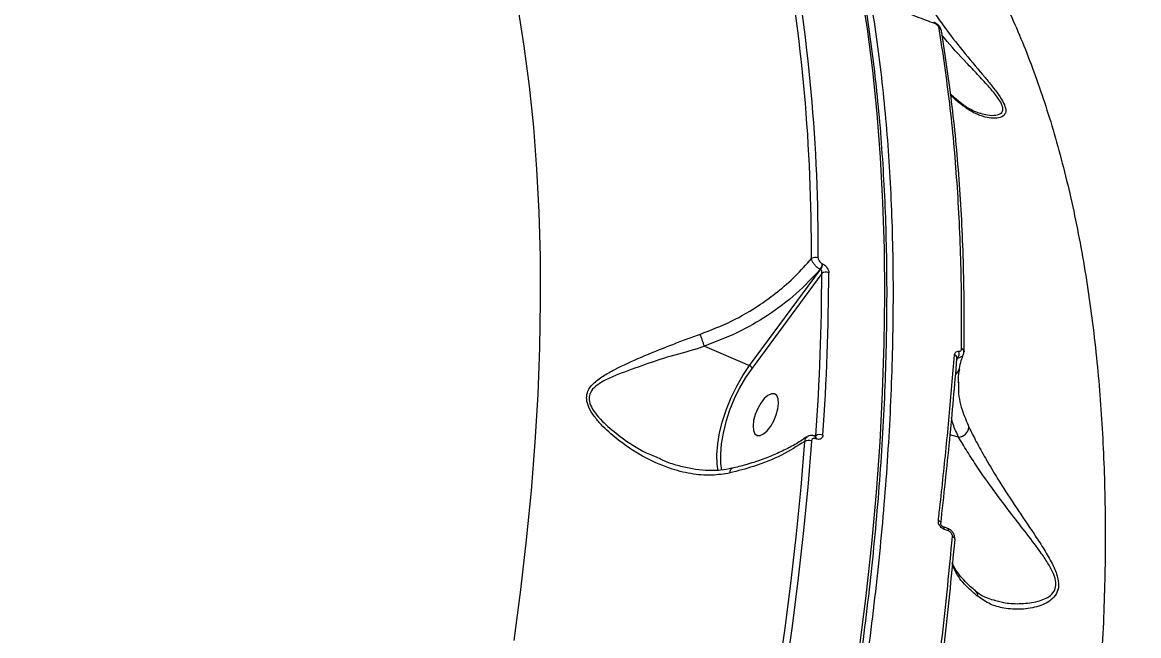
# Model space of a CAD drawing. Header units: millimetres. Extents: x -6523 to 7556, y -5559 to 6101.
# Drawn here: x 2747.1 to 2969.2, y -2048.3 to -1926.1 of the extents above; entities that cross this region are included whole.
import ezdxf

# ---------------------------------------------------------------- set-up
doc = ezdxf.new("R2010")
doc.units = ezdxf.units.MM
for name, color, linetype in [('DIKOM_ОБЪЕКТ', 7, 'Continuous'), ('DIKOM_РАЗМЕР_ЗОНА', 7, 'Continuous'), ('DIKOM_РАЗМЕР_ОБЪЕКТА', 7, 'Continuous')]:
    doc.layers.add(name, color=color, linetype=linetype)
doc.styles.add('style1', font='arial.ttf', dxfattribs={"width": 0.8})
doc.dimstyles.new('1-50', dxfattribs={"dimtxt": 300, "dimasz": 200, "dimexe": 100, "dimexo": 0, "dimgap": 100, "dimtad": 1, "dimtxsty": 'style1', "dimcen": 200, "dimclrd": 7, "dimclre": 7, "dimclrt": 7, "dimadec": 1, "dimazin": 2, "dimtfac": 1, "dimtmove": 0, "dimatfit": 2, "dimfxl": 0, "dimlwd": 25, "dimlwe": 18, "dimarcsym": 0})

# ---------------------------------------------------------------- blocks, each defined once
blk = doc.blocks.new('*D10')
at = {"layer": 'Defpoints', "color": 0, "transparency": 16777216}
for p in [(-1823.23, 4314.24), (3842.01, -3170.82), (6537.88, -3170.82)]:
    blk.add_point(p, dxfattribs=at)
at = {"layer": 'DIKOM_РАЗМЕР_ОБЪЕКТА', "color": 7, "lineweight": 18, "transparency": 16777216}
for p, q in [((-1823.23, 4314.24), (6637.88, 4314.24)), ((3842.01, -3170.82), (6637.88, -3170.82))]:
    blk.add_line(p, q, dxfattribs=at)
at = {"layer": 'DIKOM_РАЗМЕР_ОБЪЕКТА', "color": 7, "lineweight": 25, "transparency": 16777216}
blk.add_line((6537.88, 3914.24), (6537.88, -2770.82), dxfattribs=at)
at = {"layer": 'DIKOM_РАЗМЕР_ОБЪЕКТА', "color": 7, "transparency": 16777216}
for points in [[(6471.22, 3914.24), (6604.55, 3914.24), (6537.88, 4314.24)], [(6471.22, -2770.82), (6604.55, -2770.82), (6537.88, -3170.82)]]:
    blk.add_solid(points, dxfattribs=at)
at = {"layer": 'DIKOM_РАЗМЕР_ОБЪЕКТА', "color": 7, "transparency": 16777216, "insert": (6304.71, 207.11), "char_height": 300, "attachment_point": 5, "rotation": 90, "style": 'style1'}
blk.add_mtext('7500', dxfattribs=at)
blk = doc.blocks.new('*D11')
at = {"layer": 'Defpoints', "color": 0, "transparency": 16777216}
for p in [(-5022.71, -299.32), (4115.33, -1753.09), (4115.33, -4391.39)]:
    blk.add_point(p, dxfattribs=at)
at = {"layer": 'DIKOM_РАЗМЕР_ОБЪЕКТА', "color": 7, "lineweight": 18, "transparency": 16777216}
for p, q in [((-5022.71, -299.32), (-5022.71, -4491.39)), ((4115.33, -1753.09), (4115.33, -4491.39))]:
    blk.add_line(p, q, dxfattribs=at)
at = {"layer": 'DIKOM_РАЗМЕР_ОБЪЕКТА', "color": 7, "lineweight": 25, "transparency": 16777216}
blk.add_line((-4622.71, -4391.39), (3715.33, -4391.39), dxfattribs=at)
at = {"layer": 'DIKOM_РАЗМЕР_ОБЪЕКТА', "color": 7, "transparency": 16777216}
for points in [[(-4622.71, -4324.73), (-4622.71, -4458.06), (-5022.71, -4391.39)], [(3715.33, -4324.73), (3715.33, -4458.06), (4115.33, -4391.39)]]:
    blk.add_solid(points, dxfattribs=at)
at = {"layer": 'DIKOM_РАЗМЕР_ОБЪЕКТА', "color": 7, "transparency": 16777216, "insert": (-175.12, -4158.22), "char_height": 300, "attachment_point": 5, "style": 'style1'}
blk.add_mtext('9150', dxfattribs=at)
blk = doc.blocks.new('*D12')
at = {"layer": 'Defpoints', "color": 0, "transparency": 16777216}
for p in [(-6522.71, -395.62), (6102.86, -1877.31), (6102.86, -5458.89)]:
    blk.add_point(p, dxfattribs=at)
at = {"layer": 'DIKOM_РАЗМЕР_ЗОНА', "color": 7, "lineweight": 18, "transparency": 16777216}
for p, q in [((-6522.71, -395.62), (-6522.71, -5558.89)), ((6102.86, -1877.31), (6102.86, -5558.89))]:
    blk.add_line(p, q, dxfattribs=at)
at = {"layer": 'DIKOM_РАЗМЕР_ЗОНА', "color": 7, "lineweight": 25, "transparency": 16777216}
blk.add_line((-6122.71, -5458.89), (5702.86, -5458.89), dxfattribs=at)
at = {"layer": 'DIKOM_РАЗМЕР_ЗОНА', "color": 7, "transparency": 16777216}
for points in [[(-6122.71, -5392.23), (-6122.71, -5525.56), (-6522.71, -5458.89)], [(5702.86, -5392.23), (5702.86, -5525.56), (6102.86, -5458.89)]]:
    blk.add_solid(points, dxfattribs=at)
at = {"layer": 'DIKOM_РАЗМЕР_ЗОНА', "color": 7, "transparency": 16777216, "insert": (78.38, -5225.72), "char_height": 300, "attachment_point": 5, "style": 'style1'}
blk.add_mtext('12600', dxfattribs=at)
blk = doc.blocks.new('*D13')
at = {"layer": 'Defpoints', "color": 0, "transparency": 16777216}
for p in [(-2358.18, 6101.03), (4341.71, -4605.15), (7455.88, -4605.15)]:
    blk.add_point(p, dxfattribs=at)
at = {"layer": 'DIKOM_РАЗМЕР_ЗОНА', "color": 7, "lineweight": 18, "transparency": 16777216}
for p, q in [((-2358.18, 6101.03), (7555.88, 6101.03)), ((4341.71, -4605.15), (7555.88, -4605.15))]:
    blk.add_line(p, q, dxfattribs=at)
at = {"layer": 'DIKOM_РАЗМЕР_ЗОНА', "color": 7, "lineweight": 25, "transparency": 16777216}
blk.add_line((7455.88, 5701.03), (7455.88, -4205.15), dxfattribs=at)
at = {"layer": 'DIKOM_РАЗМЕР_ЗОНА', "color": 7, "transparency": 16777216}
for points in [[(7389.22, 5701.03), (7522.55, 5701.03), (7455.88, 6101.03)], [(7389.22, -4205.15), (7522.55, -4205.15), (7455.88, -4605.15)]]:
    blk.add_solid(points, dxfattribs=at)
at = {"layer": 'DIKOM_РАЗМЕР_ЗОНА', "color": 7, "transparency": 16777216, "insert": (7222.71, 375.61), "char_height": 300, "attachment_point": 5, "rotation": 90, "style": 'style1'}
blk.add_mtext('10700', dxfattribs=at)

msp = doc.modelspace()

# ---------------------------------------------------------------- linework, layer by layer
at = {"layer": 'DIKOM_ОБЪЕКТ', "color": 7, "linetype": 'Continuous', "lineweight": 15}
for p, q in [((2934.119, -1942.401), (2934.075, -1942.365)), ((2906.276, -1974.186), (2906.342, -1974.215)), ((2891.814, -1994.487), (2905.947, -1975.319)), ((2906.189, -1976.135), (2892.312, -1994.956)), ((2905.947, -1975.319), (2905.881, -1975.291)), ((2882.829, -1990.595), (2891.814, -1994.487)), ((2932.985, -1993.418), (2933.229, -1992.977)), ((2933.416, -1997.783), (2933.408, -1997.926)), ((2904.91, -2008.58), (2904.864, -2008.561)), ((2904.865, -2008.561), (2905.011, -2008.442)), ((2905.074, -2009.058), (2905.028, -2009.039)), ((2933.39, -2008.712), (2931.661, -2008.24)), ((2873.858, -2012.922), (2874.117, -2013.032)), ((2931.392, -2027.396), (2930.528, -2027.08)), ((2940.401, -2041.109), (2940.571, -2041.153))]:
    msp.add_line(p, q, dxfattribs=at)
at = {"layer": 'DIKOM_ОБЪЕКТ', "color": 7, "linetype": 'Continuous', "lineweight": 15, "flags": 128}
for points in [[(2913.714, -2050.762), (2915.023, -2040.286), (2916.135, -2029.945), (2917.05, -2019.745), (2917.767, -2009.697), (2918.284, -1999.809), (2918.602, -1990.088), (2918.721, -1980.543), (2918.64, -1971.182), (2918.359, -1962.013), (2917.879, -1953.044), (2917.199, -1944.282), (2916.321, -1935.735), (2915.246, -1927.409), (2913.973, -1919.312)], [(2844.962, -2049.219), (2846.313, -2039.141), (2847.468, -2029.192), (2848.425, -2019.383), (2849.182, -2009.722), (2849.74, -2000.218), (2850.098, -1990.879), (2850.255, -1981.716), (2850.211, -1972.736), (2849.967, -1963.948), (2849.522, -1955.359), (2848.878, -1946.979), (2848.034, -1938.813), (2846.991, -1930.871), (2845.751, -1923.16)], [(2934.477, -1991.633), (2934.475, -1991.669), (2934.454, -1991.763)], [(2933.066, -1992.946), (2933.054, -1993.01), (2933.012, -1993.113)], [(2885.563, -2015.41), (2885.369, -2014.073), (2885.316, -2012.169), (2885.481, -2010.076), (2885.861, -2007.843), (2886.444, -2005.521), (2887.22, -2003.165), (2888.168, -2000.83), (2889.268, -1998.571), (2890.493, -1996.44), (2891.814, -1994.487)], [(2892.312, -1994.956), (2891.031, -1996.849), (2889.843, -1998.916), (2888.777, -2001.106), (2887.857, -2003.37), (2887.105, -2005.655), (2886.539, -2007.907), (2886.171, -2010.072), (2886.011, -2012.102), (2886.062, -2013.948), (2886.254, -2015.264)], [(2895.327, -2007.438), (2896.026, -2006.539), (2896.646, -2005.455), (2897.135, -2004.272), (2897.455, -2003.087), (2897.579, -2001.995), (2897.497, -2001.086), (2897.216, -2000.432), (2896.759, -2000.087), (2896.162, -2000.078), (2895.475, -2000.407), (2894.751, -2001.047), (2894.052, -2001.945), (2893.432, -2003.03), (2892.943, -2004.213), (2892.623, -2005.398), (2892.499, -2006.49), (2892.581, -2007.399), (2892.862, -2008.053), (2893.319, -2008.398), (2893.916, -2008.406), (2894.604, -2008.077), (2895.327, -2007.438)], [(2892.422, -2085.621), (2894.272, -2075.784), (2895.967, -2066.028), (2897.504, -2056.359), (2898.882, -2046.785), (2900.102, -2037.311), (2901.161, -2027.944), (2902.059, -2018.691), (2902.796, -2009.558)], [(2904.14, -2009.508), (2903.401, -2018.662), (2902.501, -2027.936), (2901.439, -2037.323), (2900.217, -2046.818), (2898.835, -2056.414), (2897.295, -2066.104), (2895.597, -2075.881), (2893.743, -2085.74)], [(2929.37, -2025.316), (2929.503, -2025.383), (2929.618, -2025.461), (2929.711, -2025.547), (2929.779, -2025.639), (2929.821, -2025.734), (2929.836, -2025.829), (2929.833, -2025.876)], [(2932.171, -2028.52), (2932.295, -2028.577), (2932.404, -2028.642), (2932.495, -2028.715), (2932.566, -2028.794), (2932.615, -2028.877), (2932.642, -2028.961), (2932.646, -2029.045), (2932.626, -2029.128)]]:
    msp.add_lwpolyline(points, dxfattribs=at)
at = {"layer": 'DIKOM_ОБЪЕКТ', "color": 7, "linetype": 'Continuous', "lineweight": 15}
for centre, radius, start, end in [((2557.573, -1971.215), 346.553, 359.67656, 10.60511), ((2558.143, -1971.083), 347.329, 359.67694, 10.6052), ((2928.353, -1926.409), 0.324, 4.6732, 61.72649), ((2929.319, -1927.989), 0.695, 12.59631, 72.05232), ((2929.429, -1927.931), 0.577, 343.44164, 9.37275), ((2933.254, -1943.405), 1.326, 21.82482, 49.25558), ((2904.911, -1974.332), 1.405, 66.71994, 124.26316), ((2904.258, -1974.087), 2.021, 323.44918, 357.18363), ((2904.324, -1974.115), 2.021, 323.43217, 357.17871), ((2414.353, -1974.375), 491.839, 356.02836, 359.79498), ((2907.022, -1977.239), 1.383, 66.25157, 127.05405), ((2414.598, -1974.209), 492.984, 356.02816, 359.79496), ((2932.098, -1992.12), 1.419, 322.86435, 20.47133), ((2933.865, -1991.698), 0.615, 5.98875, 76.91598), ((2932.432, -1992.947), 0.634, 0.0692, 74.53196), ((2891.473, -1995.348), 0.926, 25.06002, 68.38742), ((2932.098, -1994.843), 1.475, 296.68523, 348.66205), ((2933.232, -2006.467), 2.251, 274.02352, 352.39687), ((2903.518, -2010.911), 1.534, 66.10577, 118.08152), ((2904.585, -2008.924), 0.458, 345.48725, 52.40881), ((2904.632, -2008.943), 0.456, 345.40164, 52.96744), ((2905.785, -2009.71), 1.486, 65.6393, 121.403), ((2930.064, -2026.965), 0.478, 346.08304, 54.03601), ((2930.926, -2027.281), 0.48, 346.08043, 53.469), ((2935.784, -2040.471), 1.482, 359.90504, 48.40512)]:
    msp.add_arc(centre, radius, start, end, dxfattribs=at)
for points, knots in [([(2877.828, -1833.975), (2877.847, -1833.993), (2880.513, -1836.47), (2885.263, -1842.479), (2892, -1852.018), (2897.99, -1862.791), (2903.306, -1874.614), (2907.928, -1887.496), (2911.852, -1901.375), (2915.062, -1916.187), (2917.541, -1931.865), (2919.273, -1948.367), (2920.243, -1965.682), (2920.463, -1983.766), (2919.938, -2002.554), (2918.675, -2021.959), (2916.674, -2041.892), (2913.939, -2062.294), (2910.457, -2083.14), (2906.249, -2104.388), (2901.336, -2125.968), (2895.74, -2147.779), (2889.487, -2169.719), (2882.591, -2191.721), (2875.05, -2213.749), (2866.89, -2235.766), (2858.14, -2257.704), (2848.844, -2279.461), (2839.044, -2300.935), (2829.243, -2321.071), (2819.525, -2339.901), (2809.967, -2357.474), (2800.091, -2374.713), (2789.941, -2391.543), (2779.61, -2407.815), (2769.124, -2423.487), (2759.624, -2437.017), (2753.562, -2445.196), (2751.091, -2448.528)], [0, 0, 0, 0, 0.0002169, 0.0300512, 0.0598378, 0.0895308, 0.1192237, 0.1490104, 0.1788447, 0.2086791, 0.2384656, 0.2681586, 0.2978513, 0.3276374, 0.3574714, 0.3873053, 0.4170915, 0.4467843, 0.476477, 0.5062637, 0.5360977, 0.565932, 0.5957182, 0.6254114, 0.655104, 0.6848907, 0.7147246, 0.7445589, 0.7743451, 0.8040381, 0.829572, 0.8552417, 0.8809418, 0.9066416, 0.9323112, 0.9574958, 0.9826808, 1, 1, 1, 1]), ([(2823.621, -2329.227), (2824.534, -2327.444), (2827.18, -2322.274), (2831.477, -2313.644), (2836.473, -2303.314), (2841.352, -2292.905), (2846.111, -2282.426), (2850.746, -2271.884), (2855.255, -2261.288), (2859.633, -2250.645), (2863.877, -2239.963), (2867.985, -2229.25), (2871.952, -2218.515), (2875.777, -2207.765), (2879.456, -2197.009), (2882.986, -2186.254), (2886.365, -2175.509), (2889.591, -2164.782), (2892.66, -2154.081), (2895.571, -2143.413), (2898.321, -2132.787), (2900.909, -2122.211), (2903.331, -2111.693), (2905.587, -2101.24), (2907.674, -2090.861), (2909.593, -2080.563), (2911.339, -2070.354), (2912.913, -2060.242), (2914.314, -2050.234), (2915.539, -2040.337), (2916.588, -2030.56), (2917.461, -2020.908), (2918.156, -2011.391), (2918.674, -2002.014), (2919.012, -1992.786), (2919.173, -1983.711), (2919.154, -1974.799), (2918.957, -1966.054), (2918.581, -1957.484), (2918.026, -1949.096), (2917.293, -1940.894), (2916.382, -1932.887), (2915.294, -1925.078), (2914.03, -1917.476), (2912.59, -1910.084), (2910.975, -1902.91), (2909.187, -1895.957), (2907.227, -1889.232), (2905.095, -1882.74), (2902.794, -1876.485), (2900.326, -1870.473), (2897.692, -1864.708), (2894.893, -1859.194), (2891.933, -1853.937), (2888.813, -1848.941), (2885.538, -1844.206), (2882.102, -1839.75), (2879.014, -1836.086), (2877.012, -1834.02), (2876.262, -1833.247)], [0, 0, 0, 0, 0.00937444, 0.02718625, 0.04499818, 0.06281039, 0.08062225, 0.09843409, 0.11624579, 0.13405768, 0.15186979, 0.16968175, 0.1874938, 0.20530598, 0.2231183, 0.24093061, 0.25874323, 0.27655593, 0.29436924, 0.31218236, 0.32999628, 0.34781011, 0.36562431, 0.383439, 0.40125441, 0.41906987, 0.43688584, 0.45470265, 0.47251981, 0.49033753, 0.50815579, 0.52597515, 0.54379502, 0.56161545, 0.57943694, 0.59725913, 0.61508231, 0.6329064, 0.65073133, 0.66855701, 0.68638387, 0.70421128, 0.72203979, 0.73986893, 0.75769877, 0.77552899, 0.79335954, 0.81119001, 0.82901971, 0.84684853, 0.86467568, 0.88250068, 0.90032246, 0.91813986, 0.93595241, 0.9537585, 0.97155727, 0.98934783, 1, 1, 1, 1]), ([(2920.588, -1889.916), (2920.864, -1890.174), (2923.355, -1892.503), (2927.668, -1897.718), (2933.47, -1905.603), (2938.955, -1914.714), (2944.08, -1925.003), (2948.744, -1936.563), (2952.807, -1949.137), (2956.22, -1962.728), (2958.95, -1977.312), (2960.908, -1992.41), (2962.126, -2007.925), (2962.65, -2023.755), (2962.498, -2040.332), (2961.635, -2057.629), (2960.046, -2075.604), (2957.711, -2094.257), (2954.603, -2113.544), (2950.689, -2133.509), (2946.005, -2153.864), (2940.673, -2174.118), (2934.783, -2194.099), (2928.412, -2213.729), (2921.393, -2233.561), (2913.729, -2253.535), (2905.435, -2273.586), (2896.753, -2293.158), (2887.737, -2312.198), (2878.444, -2330.669), (2868.676, -2348.986), (2858.443, -2367.073), (2847.794, -2384.915), (2840.436, -2396.382), (2836.758, -2402.114)], [0, 0, 0, 0, 0.0036233, 0.0326776, 0.0620208, 0.0913641, 0.1238026, 0.1562659, 0.1887039, 0.2220981, 0.25552, 0.2889138, 0.3203316, 0.3517729, 0.3831904, 0.4155146, 0.4478649, 0.4801889, 0.5136824, 0.5471757, 0.5811499, 0.6151243, 0.6470336, 0.6789682, 0.7108777, 0.7437173, 0.7765833, 0.8094235, 0.8407557, 0.8721105, 0.9034431, 0.9356206, 0.9678225, 1, 1, 1, 1]), ([(2927.464, -1922.567), (2928.57, -1924.207), (2930.84, -1927.572), (2934.713, -1932.401), (2937.858, -1936.143), (2940.051, -1938.801), (2941.36, -1940.515), (2942.396, -1942.135), (2942.873, -1943.521), (2942.673, -1944.592), (2941.716, -1945.175), (2940.293, -1945.302), (2938.527, -1945.004), (2936.551, -1944.293), (2935.174, -1943.373), (2934.485, -1942.912)], [0, 0, 0, 0, 0.1255143, 0.2574513, 0.3891784, 0.4370098, 0.4847447, 0.5375343, 0.5809853, 0.6244955, 0.6888404, 0.7551638, 0.8216699, 0.9108245, 1, 1, 1, 1]), ([(2928.676, -1926.383), (2928.116, -1926.173), (2926.245, -1925.473), (2924.39, -1924.768), (2923.09, -1924.274)], [0, 0, 0, 0, 0.29963231, 1, 1, 1, 1]), ([(2929.973, -1927.84), (2929.954, -1927.715), (2929.899, -1927.357), (2929.561, -1926.85), (2929.058, -1926.374), (2928.682, -1926.212), (2928.503, -1926.136)], [0, 0, 0, 0, 0.1718034, 0.4909023, 0.7584332, 1, 1, 1, 1]), ([(2929.533, -1927.327), (2929.531, -1927.316), (2929.516, -1927.231), (2929.46, -1927.073), (2929.322, -1926.853), (2929.137, -1926.656), (2928.913, -1926.486), (2928.755, -1926.417), (2928.676, -1926.383)], [0, 0, 0, 0, 0.0354588, 0.257343, 0.4482866, 0.6281506, 0.8143079, 1, 1, 1, 1]), ([(2934.005, -1991.098), (2934.005, -1985.437), (2934.006, -1974.113), (2933.173, -1957.867), (2931.776, -1942.15), (2930.281, -1932.268), (2929.533, -1927.327)], [0, 0, 0, 0, 0.2486159, 0.4972336, 0.7486164, 1, 1, 1, 1]), ([(2929.982, -1928.095), (2930.721, -1932.973), (2932.2, -1942.728), (2933.604, -1958.35), (2934.452, -1974.617), (2934.454, -1986.048), (2934.454, -1991.763)], [0, 0, 0, 0, 0.2486167, 0.4972309, 0.7486152, 1, 1, 1, 1]), ([(2937.867, -1944.265), (2938.289, -1944.378), (2939.327, -1944.655), (2940.823, -1944.689), (2941.966, -1944.303), (2942.319, -1943.464), (2942.01, -1942.334), (2940.944, -1940.724), (2939.231, -1938.736), (2937.158, -1936.506), (2934.221, -1933.375), (2931.775, -1930.769), (2930.234, -1928.841), (2930.055, -1928.616)], [0, 0, 0, 0, 0.0732863, 0.1799472, 0.2749856, 0.3307748, 0.3864194, 0.4578108, 0.5529371, 0.656124, 0.7594649, 0.971958, 1, 1, 1, 1]), ([(2934.08, -1942.356), (2933.567, -1941.959), (2932.678, -1941.269), (2931.992, -1940.599), (2931.702, -1940.315)], [0, 0, 0, 0, 0.5762009, 1, 1, 1, 1]), ([(2934.485, -1942.912), (2933.855, -1942.436), (2932.758, -1941.606), (2932.031, -1940.795), (2931.721, -1940.449)], [0, 0, 0, 0, 0.57420884, 1, 1, 1, 1]), ([(2937.858, -1944.297), (2937.796, -1944.284), (2937.257, -1944.173), (2936.194, -1943.726), (2934.995, -1943.099), (2934.315, -1942.544), (2934.129, -1942.392)], [0, 0, 0, 0, 0.0518896, 0.4533206, 0.8501597, 1, 1, 1, 1]), ([(2882.027, -1988.219), (2884.1, -1987.41), (2888.298, -1985.774), (2893.361, -1982.779), (2897.565, -1979.695), (2901.013, -1976.683), (2903.08, -1974.347), (2904.12, -1973.171)], [0, 0, 0, 0, 0.2398767, 0.4858771, 0.6394171, 0.8185469, 1, 1, 1, 1]), ([(2905.881, -1975.291), (2905.787, -1975.241), (2905.514, -1975.1), (2905.061, -1974.751), (2904.595, -1974.244), (2904.243, -1973.681), (2904.161, -1973.34), (2904.12, -1973.171)], [0, 0, 0, 0, 0.1132075, 0.325883, 0.5479829, 0.775445, 1, 1, 1, 1]), ([(2905.467, -1973.041), (2905.476, -1973.138), (2905.496, -1973.333), (2905.646, -1973.644), (2905.865, -1973.916), (2906.089, -1974.095), (2906.228, -1974.163), (2906.276, -1974.186)], [0, 0, 0, 0, 0.2287582, 0.4578744, 0.6785401, 0.8884502, 1, 1, 1, 1]), ([(2906.342, -1974.215), (2906.414, -1974.25), (2906.626, -1974.352), (2906.971, -1974.628), (2907.306, -1975.048), (2907.536, -1975.526), (2907.564, -1975.824), (2907.579, -1975.973)], [0, 0, 0, 0, 0.1083542, 0.3203892, 0.5430744, 0.7714966, 1, 1, 1, 1]), ([(2905.881, -1975.291), (2904.345, -1976.945), (2901.233, -1980.296), (2895.609, -1984.498), (2889.465, -1988.077), (2885.059, -1989.749), (2882.829, -1990.595)], [0, 0, 0, 0, 0.2516551, 0.5098673, 0.7518761, 1, 1, 1, 1]), ([(2906.189, -1976.135), (2906.204, -1976.059), (2906.234, -1975.911), (2906.213, -1975.685), (2906.146, -1975.504), (2906.069, -1975.404), (2906.005, -1975.35), (2905.97, -1975.331), (2905.947, -1975.319)], [0, 0, 0, 0, 0.2552487, 0.498934, 0.7168045, 0.8616742, 0.9069284, 1, 1, 1, 1]), ([(2887.925, -2015.856), (2886.72, -2016.052), (2884.132, -2016.473), (2880.065, -2016.094), (2875.405, -2014.888), (2870.4, -2012.612), (2865.836, -2009.568), (2862.704, -2006.748), (2860.867, -2004.572), (2859.815, -2002.877), (2859.437, -2001.598), (2859.382, -2000.524), (2859.621, -1999.373), (2860.755, -1997.898), (2862.635, -1996.523), (2865.789, -1994.773), (2870.27, -1992.757), (2875.088, -1990.797), (2879.065, -1989.274), (2881.036, -1988.572), (2882.027, -1988.219)], [0, 0, 0, 0, 0.0590569, 0.1267718, 0.1965288, 0.2899973, 0.3861953, 0.4527722, 0.4864336, 0.520907, 0.5489124, 0.5542505, 0.5800466, 0.6152111, 0.6617352, 0.709493, 0.8061405, 0.9056034, 0.9525523, 1, 1, 1, 1]), ([(2882.827, -1990.594), (2882.762, -1990.413), (2882.631, -1990.05), (2882.409, -1989.402), (2882.223, -1988.837), (2882.098, -1988.449), (2882.045, -1988.278), (2882.027, -1988.219)], [0, 0, 0, 0, 0.2487882, 0.4975584, 0.7463633, 0.912652, 1, 1, 1, 1]), ([(2882.827, -1990.594), (2882.827, -1990.594), (2880.915, -1991.358), (2876.799, -1992.305), (2871.019, -1994.272), (2866.487, -1995.878), (2863.208, -1997.268), (2861.302, -1998.404), (2860.107, -1999.664), (2859.858, -2000.698), (2859.921, -2001.664), (2860.336, -2002.843), (2861.421, -2004.399), (2863.339, -2006.422), (2866.555, -2009.035), (2870.246, -2011.477), (2872.985, -2012.573), (2873.858, -2012.922)], [0, 0, 0, 0, 0.00002652, 0.12754666, 0.26014069, 0.39278729, 0.45519646, 0.51730016, 0.56162405, 0.59312578, 0.59963012, 0.63423179, 0.67824754, 0.72257728, 0.81154782, 0.93995148, 1, 1, 1, 1]), ([(2882.829, -1990.595), (2882.828, -1990.595), (2882.827, -1990.595), (2882.827, -1990.594), (2882.827, -1990.594), (2882.827, -1990.594)], [0, 0, 0, 0, 0.5223363, 0.8835653, 1, 1, 1, 1]), ([(2932.601, -1992.336), (2932.625, -1992.214), (2932.674, -1991.971), (2932.919, -1991.728), (2933.19, -1991.629), (2933.375, -1991.625), (2933.427, -1991.624)], [0, 0, 0, 0, 0.292748, 0.584941, 0.8819753, 1, 1, 1, 1]), ([(2933.427, -1991.624), (2933.485, -1991.621), (2933.633, -1991.615), (2933.823, -1991.523), (2933.973, -1991.348), (2933.994, -1991.182), (2934.005, -1991.098)], [0, 0, 0, 0, 0.1834684, 0.4626491, 0.7309259, 1, 1, 1, 1]), ([(2934.347, -1992.181), (2934.395, -1992.08), (2934.477, -1991.907), (2934.462, -1991.714), (2934.456, -1991.633)], [0, 0, 0, 0, 0.5799713, 1, 1, 1, 1]), ([(2929.37, -2025.316), (2929.433, -2024.77), (2929.745, -2022.039), (2930.512, -2015.059), (2931.579, -2004.516), (2932.26, -1996.398), (2932.601, -1992.336)], [0, 0, 0, 0, 0.0480636, 0.2403217, 0.6198803, 1, 1, 1, 1]), ([(2933.012, -1993.113), (2932.56, -1998.444), (2931.656, -2009.119), (2930.407, -2020.376), (2929.783, -2026.012)], [0, 0, 0, 0, 0.4993612, 1, 1, 1, 1]), ([(2933.229, -1992.977), (2933.215, -1992.972), (2933.166, -1992.954), (2933.093, -1992.952), (2933.055, -1992.994), (2933.038, -1993.014)], [0, 0, 0, 0, 0.17627329, 0.60956041, 1, 1, 1, 1]), ([(2934.357, -1992.186), (2934.351, -1992.215), (2934.311, -1992.415), (2934.039, -1992.689), (2933.642, -1992.917), (2933.339, -1992.961), (2933.229, -1992.977)], [0, 0, 0, 0, 0.0609996, 0.4231056, 0.7890983, 1, 1, 1, 1]), ([(2933.547, -1995.134), (2933.551, -1995.101), (2933.636, -1994.509), (2933.869, -1993.546), (2934.226, -1992.626), (2934.391, -1992.199)], [0, 0, 0, 0, 0.0311913, 0.5508511, 1, 1, 1, 1]), ([(2933.393, -1997.907), (2933.391, -1997.866), (2933.336, -1997.046), (2933.404, -1996.118), (2933.592, -1995.246), (2933.616, -1995.132)], [0, 0, 0, 0, 0.0432614, 0.8746663, 1, 1, 1, 1]), ([(2933.408, -1997.926), (2933.382, -1998.296), (2933.256, -2000.059), (2933.897, -2003.044), (2934.973, -2005.6), (2935.464, -2006.764)], [0, 0, 0, 0, 0.1266468, 0.602233, 1, 1, 1, 1]), ([(2933.39, -2008.712), (2932.992, -2007.853), (2932.401, -2006.581), (2932.07, -2005.292), (2931.962, -2004.874)], [0, 0, 0, 0, 0.675338, 1, 1, 1, 1]), ([(2935.464, -2006.764), (2935.926, -2007.692), (2936.866, -2009.575), (2938.921, -2013.291), (2941.583, -2017.711), (2944.882, -2022.773), (2947.843, -2027.139), (2950.215, -2030.733), (2951.788, -2033.382), (2952.913, -2035.782), (2953.4, -2037.872), (2953.124, -2039.652), (2952.139, -2040.926), (2950.816, -2041.8), (2948.735, -2042.64), (2945.83, -2043.105), (2942.552, -2042.889), (2939.624, -2042.075), (2938.057, -2041.01), (2937.266, -2040.473)], [0, 0, 0, 0, 0.0629176, 0.1277905, 0.2147675, 0.3041618, 0.3947466, 0.4415353, 0.4882128, 0.5268391, 0.55757, 0.5885399, 0.6242858, 0.6582038, 0.6928773, 0.7739244, 0.856971, 0.9277883, 1, 1, 1, 1]), ([(2902.796, -2009.558), (2901.303, -2010.502), (2898.277, -2012.416), (2893.154, -2014.492), (2889.503, -2015.444), (2887.925, -2015.856)], [0, 0, 0, 0, 0.3558601, 0.7214844, 1, 1, 1, 1]), ([(2903.191, -2008.661), (2902.795, -2008.942), (2901.695, -2009.721), (2899.619, -2010.881), (2897.004, -2012.137), (2894.156, -2013.255), (2891.248, -2014.208), (2889.223, -2014.702), (2888.272, -2014.934)], [0, 0, 0, 0, 0.10237706, 0.28365828, 0.4664428, 0.65059619, 0.83579615, 1, 1, 1, 1]), ([(2902.796, -2009.558), (2902.828, -2009.386), (2902.891, -2009.044), (2903.067, -2008.758), (2903.211, -2008.698), (2903.212, -2008.698)], [0, 0, 0, 0, 0.498537, 0.9966826, 1, 1, 1, 1]), ([(2904.866, -2008.562), (2904.865, -2008.562), (2904.669, -2008.439), (2904.23, -2008.385), (2903.654, -2008.426), (2903.367, -2008.618), (2903.248, -2008.698)], [0, 0, 0, 0, 0.0012782, 0.394266, 0.7497299, 1, 1, 1, 1]), ([(2905.028, -2009.039), (2904.967, -2009.016), (2904.811, -2008.96), (2904.571, -2008.958), (2904.347, -2009.055), (2904.187, -2009.241), (2904.156, -2009.419), (2904.14, -2009.508)], [0, 0, 0, 0, 0.1423489, 0.3570603, 0.5715903, 0.7857237, 1, 1, 1, 1]), ([(2905.009, -2008.609), (2905.006, -2008.611), (2905.001, -2008.614), (2904.932, -2008.587), (2904.906, -2008.577)], [0, 0, 0, 0, 0.62738785, 1, 1, 1, 1]), ([(2904.954, -2008.595), (2904.96, -2008.588), (2904.995, -2008.549), (2905.004, -2008.489), (2905.011, -2008.442)], [0, 0, 0, 0, 0.1952998, 1, 1, 1, 1]), ([(2906.398, -2008.356), (2906.375, -2008.489), (2906.328, -2008.756), (2906.089, -2009.034), (2905.755, -2009.179), (2905.396, -2009.176), (2905.165, -2009.092), (2905.074, -2009.058)], [0, 0, 0, 0, 0.21503852, 0.42995709, 0.64473318, 0.85916622, 1, 1, 1, 1]), ([(2940.571, -2041.153), (2941.251, -2041.354), (2942.923, -2041.848), (2945.876, -2041.939), (2948.563, -2041.637), (2950.508, -2040.975), (2951.719, -2040.286), (2952.574, -2039.29), (2952.775, -2038.279), (2952.728, -2037.252), (2952.337, -2035.878), (2951.29, -2033.944), (2949.487, -2031.257), (2946.987, -2027.986), (2943.742, -2023.813), (2940.348, -2019.319), (2937.382, -2015.093), (2935.031, -2011.475), (2933.941, -2009.64), (2933.39, -2008.712)], [0, 0, 0, 0, 0.0572345, 0.1408212, 0.2257434, 0.260075, 0.2949626, 0.3307244, 0.3555885, 0.3619397, 0.3931617, 0.4330546, 0.4746183, 0.5567526, 0.6402759, 0.7444158, 0.8508436, 0.9245291, 1, 1, 1, 1]), ([(2888.275, -2014.916), (2888.101, -2014.962), (2887.178, -2015.208), (2885.415, -2015.368), (2882.974, -2015.389), (2880.408, -2015.095), (2877.77, -2014.491), (2875.639, -2013.814), (2874.427, -2013.272), (2874.083, -2013.118)], [0, 0, 0, 0, 0.0372719, 0.1977317, 0.3676226, 0.5465252, 0.7327711, 0.924198, 1, 1, 1, 1]), ([(2887.925, -2015.856), (2887.927, -2015.824), (2887.933, -2015.696), (2887.972, -2015.418), (2888.08, -2015.095), (2888.224, -2015.016), (2888.294, -2014.977)], [0, 0, 0, 0, 0.0670786, 0.2625857, 0.63707, 1, 1, 1, 1]), ([(2930.528, -2027.08), (2930.389, -2027.016), (2930.111, -2026.887), (2929.752, -2026.541), (2929.496, -2026.131), (2929.358, -2025.702), (2929.366, -2025.442), (2929.37, -2025.316)], [0, 0, 0, 0, 0.2064309, 0.4133125, 0.6141701, 0.813473, 1, 1, 1, 1]), ([(2930.344, -2026.576), (2930.338, -2026.574), (2930.302, -2026.565), (2930.206, -2026.512), (2930.084, -2026.415), (2929.975, -2026.29), (2929.893, -2026.152), (2929.844, -2026.018), (2929.83, -2025.915), (2929.833, -2025.887), (2929.835, -2025.875)], [0, 0, 0, 0, 0.0305001, 0.1831569, 0.3137957, 0.4467165, 0.581158, 0.7159085, 0.8757663, 1, 1, 1, 1]), ([(2931.211, -2026.895), (2931.009, -2026.822), (2930.72, -2026.716), (2930.433, -2026.61), (2930.347, -2026.578)], [0, 0, 0, 0, 0.7000636, 1, 1, 1, 1]), ([(2932.627, -2029.038), (2932.635, -2028.86), (2932.651, -2028.456), (2932.39, -2027.833), (2931.92, -2027.277), (2931.483, -2026.979), (2931.231, -2026.907), (2931.209, -2026.9)], [0, 0, 0, 0, 0.1974998, 0.4485365, 0.7077221, 0.9750994, 1, 1, 1, 1]), ([(2932.171, -2028.52), (2932.173, -2028.455), (2932.175, -2028.302), (2932.096, -2028.04), (2931.927, -2027.764), (2931.68, -2027.528), (2931.488, -2027.44), (2931.392, -2027.396)], [0, 0, 0, 0, 0.1487656, 0.3487686, 0.5573332, 0.7789879, 1, 1, 1, 1]), ([(2920, -2109.266), (2921.403, -2102.357), (2924.209, -2088.539), (2927.56, -2068.165), (2930.321, -2048.067), (2931.555, -2035.036), (2932.171, -2028.52)], [0, 0, 0, 0, 0.2484767, 0.496954, 0.7484782, 1, 1, 1, 1]), ([(2932.626, -2029.128), (2932.019, -2035.554), (2930.804, -2048.407), (2928.072, -2068.385), (2924.726, -2088.805), (2921.89, -2102.771), (2920.473, -2109.755)], [0, 0, 0, 0, 0.2484765, 0.4969513, 0.7484762, 1, 1, 1, 1]), ([(2937.266, -2040.473), (2936.702, -2039.994), (2935.011, -2038.555), (2933.052, -2036.316), (2932.428, -2034.659), (2932.141, -2033.897)], [0, 0, 0, 0, 0.2123828, 0.6381113, 1, 1, 1, 1]), ([(2936.783, -2039.349), (2936.436, -2039.064), (2935.528, -2038.319), (2934.374, -2037.149), (2933.302, -2035.859), (2932.551, -2034.71), (2932.278, -2034.051), (2932.156, -2033.755)], [0, 0, 0, 0, 0.1397369, 0.364995, 0.5904336, 0.8162127, 1, 1, 1, 1]), ([(2940.395, -2041.2), (2939.924, -2041.059), (2938.876, -2040.746), (2937.687, -2040.123), (2937.008, -2039.55), (2936.78, -2039.357)], [0, 0, 0, 0, 0.3504581, 0.7813594, 1, 1, 1, 1])]:
    msp.add_open_spline(points, degree=3, knots=knots, dxfattribs=at)

# ---------------------------------------------------------------- dimensions: what is measured, and where the dimension line sits
at = {"layer": 'DIKOM_РАЗМЕР_ЗОНА'}
dim = msp.add_linear_dim(base=(7455.882, -4605.145), p1=(-2358.182, 6101.03), p2=(4341.706, -4605.145), angle=90, text='10700', dimstyle='1-50', override={"dimasz": 400, "dimgap": 80}, dxfattribs=at)
dim.commit()
dim.dimension.update_dxf_attribs({"geometry": '*D13', "text_midpoint": (7455.882, 375.606), "dimtype": 160})
dim = msp.add_linear_dim(base=(6102.859, -5458.894), p1=(-6522.706, -395.616), p2=(6102.859, -1877.311), text='12600', dimstyle='1-50', override={"dimasz": 400, "dimgap": 80}, dxfattribs=at)
dim.commit()
dim.dimension.update_dxf_attribs({"geometry": '*D12', "text_midpoint": (78.382, -5458.894), "dimtype": 160})
at = {"layer": 'DIKOM_РАЗМЕР_ОБЪЕКТА'}
dim = msp.add_linear_dim(base=(6537.882, -3170.823), p1=(-1823.231, 4314.242), p2=(3842.008, -3170.823), angle=90, text='7500', dimstyle='1-50', override={"dimasz": 400, "dimgap": 80}, dxfattribs=at)
dim.commit()
dim.dimension.update_dxf_attribs({"geometry": '*D10', "text_midpoint": (6537.882, 207.106), "dimtype": 160})
dim = msp.add_linear_dim(base=(4115.332, -4391.394), p1=(-5022.706, -299.317), p2=(4115.332, -1753.089), text='9150', dimstyle='1-50', override={"dimasz": 400, "dimgap": 80}, dxfattribs=at)
dim.commit()
dim.dimension.update_dxf_attribs({"geometry": '*D11', "text_midpoint": (-175.118, -4391.394), "dimtype": 160})

doc.saveas('drawing.dxf')
